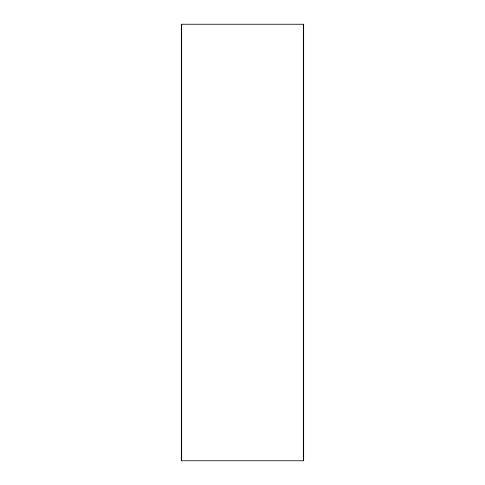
<?xml version="1.0" encoding="UTF-8"?>
<svg xmlns="http://www.w3.org/2000/svg" width="485" height="485" viewBox="0 0 485 485"><rect width="100%" height="100%" fill="white"/><g stroke="black" fill="none" stroke-linecap="round" stroke-linejoin="round"><path stroke-width="0.73" d="M303.349 24.25L303.349 460.75M181.651 24.25L181.651 460.75M303.658 24.25L181.341 24.25L181.341 460.75L303.658 460.75L303.658 24.25"/></g></svg>
